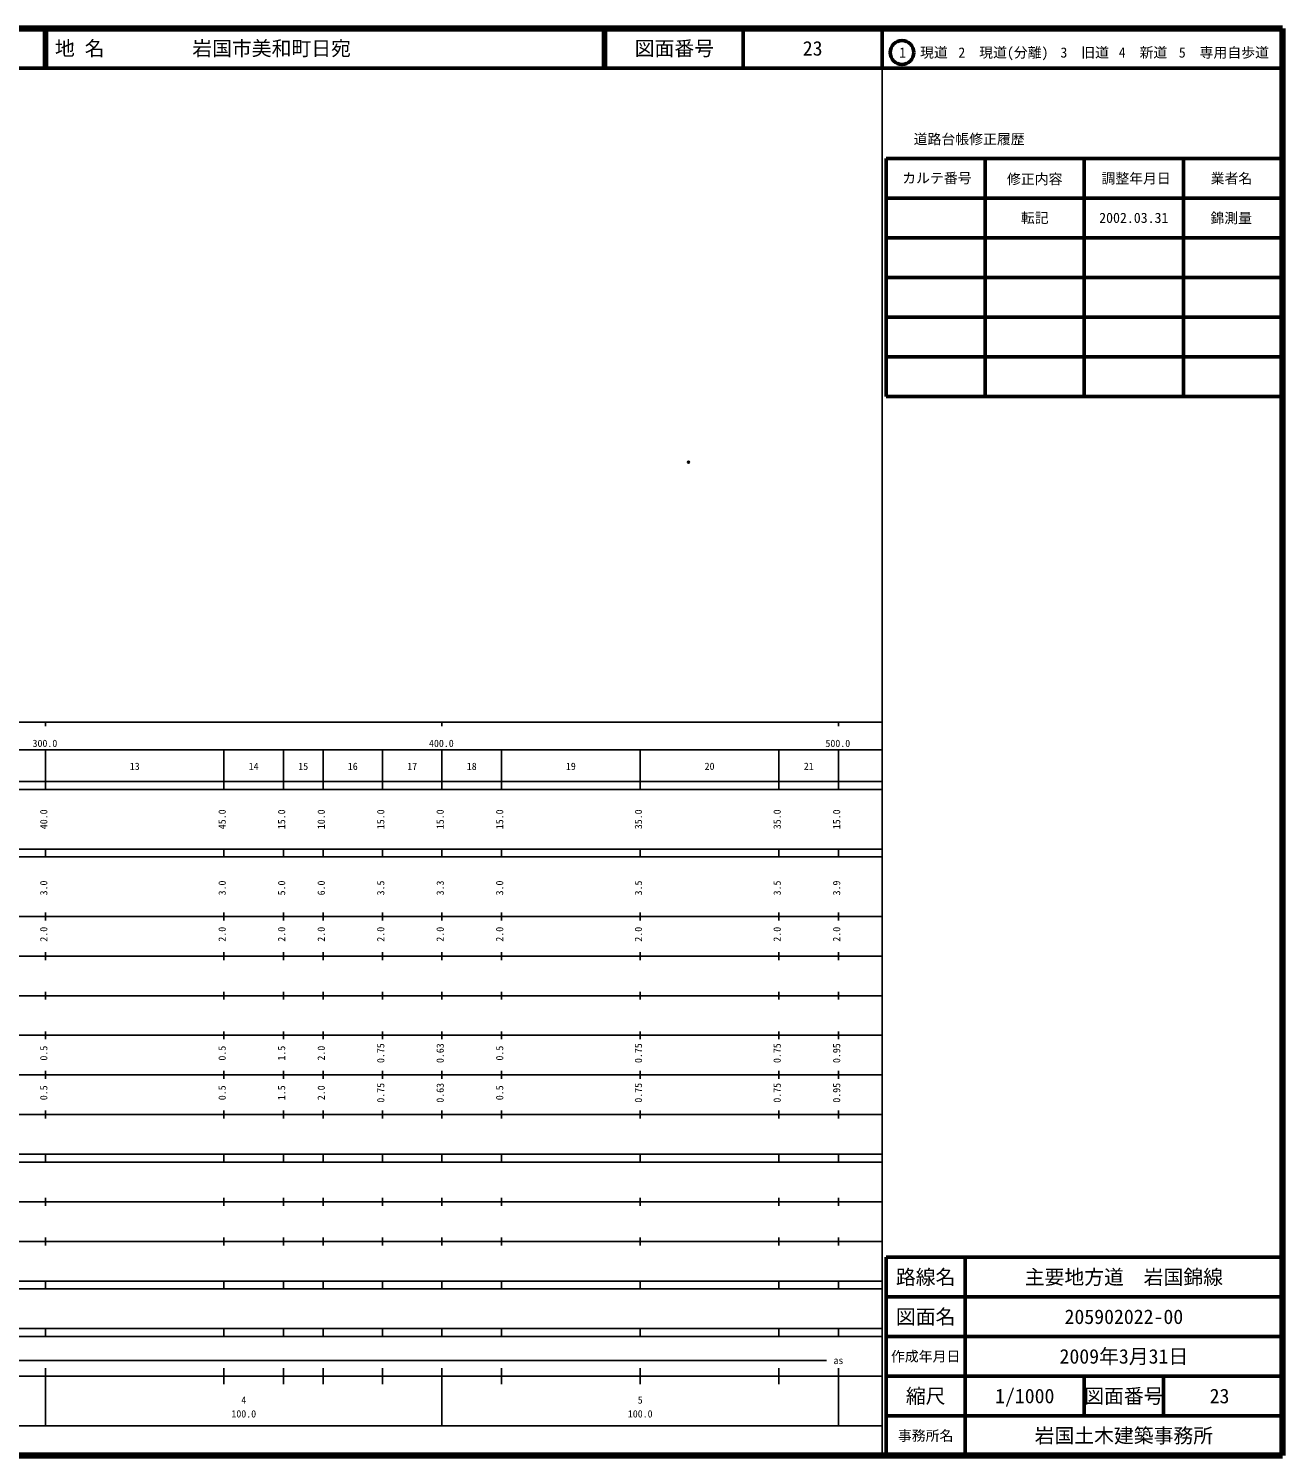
# Model space of a CAD drawing. Units: millimetres on the paper. Extents: x 40 to 680, y 20 to 380.
# Drawn here: x 363.7 to 680, y 20 to 380 of the extents above; entities that cross this region are included whole.
import ezdxf
from ezdxf.enums import TextEntityAlignment as Align

# ---------------------------------------------------------------- set-up
doc = ezdxf.new("R2010")
doc.units = ezdxf.units.MM
doc.header["$PDMODE"] = 32
doc.header["$PDSIZE"] = 0.5
doc.layers.add('M-OTRS', color=6, linetype='Continuous')
doc.layers.add('M-TTL-TXT', color=7, linetype='Continuous')
for name, color, linetype, lineweight in [('M-TTL', 2, 'Continuous', 140), ('M-TTL-BAND', 7, 'Continuous', 25), ('M-TTL-FRAM', 2, 'Continuous', 50), ('M-TTL-LINE', 7, 'Continuous', 50)]:
    doc.layers.add(name, color=color, linetype=linetype, lineweight=lineweight)
doc.styles.add('ＭＳ ゴシック', font='')
doc.styles.get('ＭＳ ゴシック').set_extended_font_data('MS Gothic')

msp = doc.modelspace()

# ---------------------------------------------------------------- linework, layer by layer
at = {"layer": 'M-OTRS'}
msp.add_point((530.171, 270.586), dxfattribs=at)
at = {"layer": 'M-TTL'}
for p, q in [((680, 380), (40, 380)), ((680, 20), (680, 380)), ((40, 20), (680, 20))]:
    msp.add_line(p, q, dxfattribs=at)
at = {"layer": 'M-TTL-BAND'}
for p, q in [((579, 20), (579, 370)), ((40, 205), (579, 205)), ((368, 205), (368, 204)), ((468, 205), (468, 204)), ((568, 205), (568, 204)), ((68, 198), (579, 198)), ((368, 188), (368, 198)), ((413, 188), (413, 198)), ((428, 188), (428, 198)), ((438, 188), (438, 198)), ((453, 188), (453, 198)), ((468, 188), (468, 198)), ((483, 188), (483, 198)), ((518, 188), (518, 198)), ((553, 188), (553, 198)), ((568, 188), (568, 198)), ((40, 190), (579, 190)), ((40, 188), (579, 188)), ((40, 173), (579, 173)), ((368, 171), (368, 173)), ((413, 171), (413, 173)), ((428, 171), (428, 173)), ((438, 171), (438, 173)), ((453, 171), (453, 173)), ((468, 171), (468, 173)), ((483, 171), (483, 173)), ((518, 171), (518, 173)), ((553, 171), (553, 173)), ((568, 171), (568, 173)), ((40, 171), (579, 171)), ((40, 156), (579, 156)), ((368, 155), (368, 157)), ((413, 155), (413, 157)), ((428, 155), (428, 157)), ((438, 155), (438, 157)), ((453, 155), (453, 157)), ((468, 155), (468, 157)), ((483, 155), (483, 157)), ((518, 155), (518, 157)), ((553, 155), (553, 157)), ((568, 155), (568, 157)), ((46, 146), (579, 146)), ((368, 145), (368, 147)), ((413, 145), (413, 147)), ((428, 145), (428, 147)), ((438, 145), (438, 147)), ((453, 145), (453, 147)), ((468, 145), (468, 147)), ((483, 145), (483, 147)), ((518, 145), (518, 147)), ((553, 145), (553, 147)), ((568, 145), (568, 147)), ((368, 135), (368, 137)), ((413, 135), (413, 137)), ((428, 135), (428, 137)), ((438, 135), (438, 137)), ((453, 135), (453, 137)), ((468, 135), (468, 137)), ((483, 135), (483, 137)), ((518, 135), (518, 137)), ((553, 135), (553, 137)), ((568, 135), (568, 137)), ((52, 136), (579, 136)), ((46, 126), (579, 126)), ((368, 125), (368, 127)), ((413, 125), (413, 127)), ((428, 125), (428, 127)), ((438, 125), (438, 127)), ((453, 125), (453, 127)), ((468, 125), (468, 127)), ((483, 125), (483, 127)), ((518, 125), (518, 127)), ((553, 125), (553, 127)), ((568, 125), (568, 127)), ((52, 116), (579, 116)), ((368, 115), (368, 117)), ((413, 115), (413, 117)), ((428, 115), (428, 117)), ((438, 115), (438, 117)), ((453, 115), (453, 117)), ((468, 115), (468, 117)), ((483, 115), (483, 117)), ((518, 115), (518, 117)), ((553, 115), (553, 117)), ((568, 115), (568, 117)), ((46, 106), (579, 106)), ((368, 105), (368, 107)), ((413, 105), (413, 107)), ((428, 105), (428, 107)), ((438, 105), (438, 107)), ((453, 105), (453, 107)), ((468, 105), (468, 107)), ((483, 105), (483, 107)), ((518, 105), (518, 107)), ((553, 105), (553, 107)), ((568, 105), (568, 107)), ((40, 96), (579, 96)), ((40, 94), (579, 94)), ((368, 94), (368, 96)), ((413, 94), (413, 96)), ((428, 94), (428, 96)), ((438, 94), (438, 96)), ((453, 94), (453, 96)), ((468, 94), (468, 96)), ((483, 94), (483, 96)), ((518, 94), (518, 96)), ((553, 94), (553, 96)), ((568, 94), (568, 96)), ((49, 84), (579, 84)), ((368, 83), (368, 85)), ((413, 83), (413, 85)), ((428, 83), (428, 85)), ((438, 83), (438, 85)), ((453, 83), (453, 85)), ((468, 83), (468, 85)), ((483, 83), (483, 85)), ((518, 83), (518, 85)), ((553, 83), (553, 85)), ((568, 83), (568, 85)), ((40, 74), (579, 74)), ((368, 73), (368, 75)), ((413, 73), (413, 75)), ((428, 73), (428, 75)), ((438, 73), (438, 75)), ((453, 73), (453, 75)), ((468, 73), (468, 75)), ((483, 73), (483, 75)), ((518, 73), (518, 75)), ((553, 73), (553, 75)), ((568, 73), (568, 75)), ((40, 64), (579, 64)), ((40, 62), (579, 62)), ((368, 62), (368, 64)), ((413, 62), (413, 64)), ((428, 62), (428, 64)), ((438, 62), (438, 64)), ((453, 62), (453, 64)), ((468, 62), (468, 64)), ((483, 62), (483, 64)), ((518, 62), (518, 64)), ((553, 62), (553, 64)), ((568, 62), (568, 64)), ((40, 52), (579, 52)), ((368, 50), (368, 52)), ((413, 50), (413, 52)), ((428, 50), (428, 52)), ((438, 50), (438, 52)), ((453, 50), (453, 52)), ((468, 50), (468, 52)), ((483, 50), (483, 52)), ((518, 50), (518, 52)), ((553, 50), (553, 52)), ((568, 50), (568, 52)), ((40, 50), (579, 50)), ((71, 44), (565, 44)), ((40, 40), (579, 40)), ((368, 27.5), (368, 42)), ((413, 38), (413, 42)), ((428, 38), (428, 42)), ((438, 38), (438, 42)), ((453, 38), (453, 42)), ((468, 27.5), (468, 42)), ((483, 38), (483, 42)), ((518, 38), (518, 42)), ((553, 38), (553, 42)), ((568, 27.5), (568, 42)), ((68, 27.5), (579, 27.5))]:
    msp.add_line(p, q, dxfattribs=at)
at = {"layer": 'M-TTL-FRAM'}
for p, q in [((580, 347.197), (580, 287.197)), ((580, 347.197), (680, 347.197)), ((580, 287.197), (680, 287.197)), ((680, 70), (580, 70)), ((580, 70), (580, 20))]:
    msp.add_line(p, q, dxfattribs=at)
at = {"layer": 'M-TTL-LINE'}
for p, q in [((367.75, 380), (367.75, 370)), ((368.25, 380), (368.25, 370)), ((508.747, 380), (508.747, 370)), ((509.247, 380), (509.247, 370)), ((543.997, 380), (543.997, 370)), ((579, 380), (579, 370)), ((40, 370), (680, 370)), ((605, 347.197), (605, 287.197)), ((630, 347.197), (630, 287.197)), ((655, 347.197), (655, 287.197)), ((580, 337.197), (680, 337.197)), ((580, 327.197), (680, 327.197)), ((580, 317.197), (680, 317.197)), ((580, 307.197), (680, 307.197)), ((580, 297.197), (680, 297.197)), ((600, 70), (600, 20)), ((680, 60), (580, 60)), ((680, 50), (580, 50)), ((680, 40), (580, 40)), ((630, 40), (630, 30)), ((650, 40), (650, 30)), ((680, 30), (580, 30))]:
    msp.add_line(p, q, dxfattribs=at)
msp.add_circle((584.031, 373.958), 3, dxfattribs=at)

# ---------------------------------------------------------------- texts
at = {"layer": 'M-TTL-BAND', "style": 'ＭＳ ゴシック'}
for s, p in [('300.0', (367.844, 198.195)), ('400.0', (467.844, 198.195)), ('500.0', (567.844, 198.195)), ('13', (390.5, 192.405)), ('14', (420.5, 192.405)), ('15', (433, 192.405)), ('16', (445.5, 192.405)), ('17', (460.5, 192.405)), ('18', (475.5, 192.405)), ('19', (500.5, 192.405)), ('20', (535.5, 192.405)), ('21', (560.5, 192.405)), ('as', (568, 42.5)), ('4', (418, 32.523)), ('5', (518, 32.523)), ('100.0', (418, 29.033)), ('100.0', (518, 29.033))]:
    msp.add_text(s, height=1.833, dxfattribs=at).set_placement(p, align=Align.BOTTOM_CENTER)
for s, p in [('40.0', (369, 180.5)), ('45.0', (414, 180.5)), ('15.0', (429, 180.5)), ('10.0', (439, 180.5)), ('15.0', (454, 180.5)), ('15.0', (469, 180.5)), ('15.0', (484, 180.5)), ('35.0', (519, 180.5)), ('35.0', (554, 180.5)), ('15.0', (569, 180.5)), ('3.0', (369, 163.174)), ('3.0', (414, 163.174)), ('5.0', (429, 163.174)), ('6.0', (439, 163.174)), ('3.5', (454, 163.174)), ('3.3', (469, 163.174)), ('3.0', (484, 163.174)), ('3.5', (519, 163.174)), ('3.5', (554, 163.174)), ('3.9', (569, 163.174)), ('2.0', (369, 151.5)), ('2.0', (414, 151.5)), ('2.0', (429, 151.5)), ('2.0', (439, 151.5)), ('2.0', (454, 151.5)), ('2.0', (469, 151.5)), ('2.0', (484, 151.5)), ('2.0', (519, 151.5)), ('2.0', (554, 151.5)), ('2.0', (569, 151.5)), ('0.5', (369, 121.5)), ('0.5', (414, 121.5)), ('1.5', (429, 121.5)), ('2.0', (439, 121.5)), ('0.75', (454, 121.5)), ('0.63', (469, 121.5)), ('0.5', (484, 121.5)), ('0.75', (519, 121.5)), ('0.75', (554, 121.5)), ('0.95', (569, 121.5)), ('0.5', (369, 111.5)), ('0.5', (414, 111.5)), ('1.5', (429, 111.5)), ('2.0', (439, 111.5)), ('0.75', (454, 111.5)), ('0.63', (469, 111.5)), ('0.5', (484, 111.5)), ('0.75', (519, 111.5)), ('0.75', (554, 111.5)), ('0.95', (569, 111.5))]:
    msp.add_text(s, height=1.833, rotation=90, dxfattribs=at).set_placement(p, align=Align.BOTTOM_CENTER)
at = {"layer": 'M-TTL-TXT', "style": 'ＭＳ ゴシック'}
for s, p in [('地 名', (370.38, 375)), ('岩国市美和町日宛', (405.024, 375))]:
    msp.add_text(s, height=3.666, dxfattribs=at).set_placement(p, align=Align.MIDDLE_LEFT)
for s, height, p in [('図面番号', 3.666, (526.622, 375)), ('23', 3.666, (561.497, 375)), ('1\u3000現道', 2.566, (589.448, 373.958)), ('2\u3000現道(分離)', 2.566, (609.619, 373.958)), ('3\u3000旧道', 2.566, (630.121, 373.958)), ('4\u3000新道', 2.566, (644.824, 373.958)), ('5\u3000専用自歩道', 2.566, (665.228, 373.958)), ('道路台帳修正履歴', 2.566, (600.968, 352.113)), ('カルテ番号', 2.566, (592.839, 342.277)), ('修正内容', 2.566, (617.509, 342.023)), ('調整年月日', 2.566, (643.089, 342.197)), ('業者名', 2.566, (667.134, 342.197)), ('転記', 2.566, (617.5, 332.245)), ('2002.03.31', 2.566, (642.5, 332.245)), ('錦測量', 2.566, (667.077, 332.189)), ('路線名', 3.666, (590, 65)), ('路線名', 3.666, (590, 65)), ('主要地方道\u3000岩国錦線', 3.666, (640, 65)), ('図面名', 3.666, (590, 55)), ('図面名', 3.666, (590, 55)), ('205902022-00', 3.666, (640, 55)), ('2009年3月31日', 3.666, (640, 45)), ('作成年月日', 2.566, (590, 45)), ('作成年月日', 2.566, (590, 45)), ('縮尺', 3.666, (590, 35)), ('縮尺', 3.666, (590, 35)), ('1/1000', 3.666, (615, 35)), ('図面番号', 3.666, (640, 35)), ('図面番号', 3.666, (640, 35)), ('23', 3.666, (664.125, 35)), ('事務所名', 2.566, (590, 25)), ('事務所名', 2.566, (590, 25)), ('岩国土木建築事務所', 3.666, (640, 25))]:
    msp.add_text(s, height=height, dxfattribs=at).set_placement(p, align=Align.MIDDLE_CENTER)

doc.saveas('drawing.dxf')
